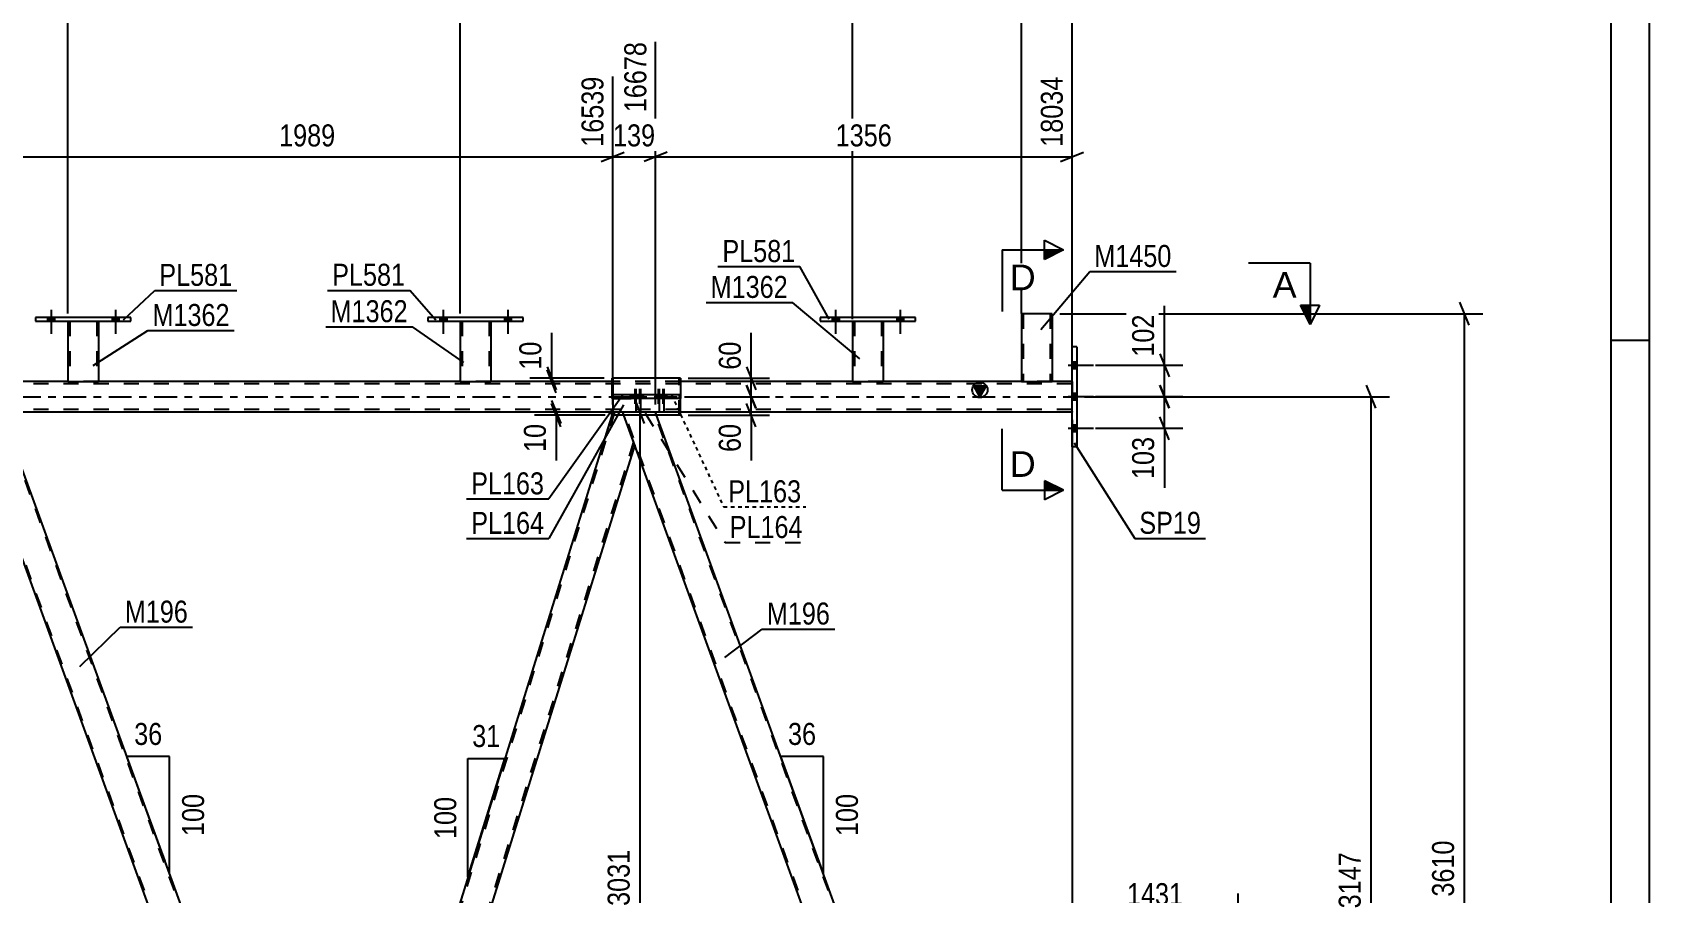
# Model space of a CAD drawing. Header units: millimetres. Extents: x 0 to 841, y 0 to 594.
# Drawn here: x 630.4 to 841, y 375 to 487.1 of the extents above; entities that cross this region are included whole.
import ezdxf

# ---------------------------------------------------------------- set-up
doc = ezdxf.new("R2010")
doc.units = ezdxf.units.MM
for name, pattern in [('DXK_LINE_DOT2', [3.9198, 1.9599, -1.9599]), ('DXK_LINE_DOT3', [5.9187, 2.979, -0.9799, 0.9799, -0.9799]), ('DXK_LINE_DOT4', [0.9408, 0.4704, -0.4704])]:
    doc.linetypes.add(name, pattern=pattern)
doc.styles.add('Arial', font='ARIAL.TTF', dxfattribs={"height": 0.2})
doc.styles.add('Arial Narrow', font='ARIALN.TTF', dxfattribs={"height": 0.2})

# ---------------------------------------------------------------- blocks, each defined once
blk = doc.blocks.new('Unknown-318889357-1133')
at = {"color": 5, "linetype": 'Continuous'}
for p, q in [((841, 0), (841, 594)), ((836, 5), (836, 589)), ((841, 447), (836, 447))]:
    blk.add_line(p, q, dxfattribs=at)
blk = doc.blocks.new('Part-318889357-3352 - 3336')
at = {"color": 2, "linetype": 'Continuous'}
for p, q in [((635.05, 449.53), (635.05, 441.69)), ((639.05, 449.53), (639.05, 441.69)), ((635.05, 441.69), (639.05, 441.69))]:
    blk.add_line(p, q, dxfattribs=at)
at = {"color": 7, "linetype": 'DXK_LINE_DOT2'}
for p, q in [((635.05, 449.53), (639.05, 449.53)), ((635.05, 449.53), (635.05, 449.53)), ((635.05, 449.53), (635.05, 449.53)), ((635.29, 449.53), (635.29, 441.69)), ((638.81, 449.53), (638.81, 441.69)), ((639.05, 449.53), (639.05, 449.53)), ((639.05, 449.53), (639.05, 449.53)), ((638.75, 441.69), (638.79, 441.69)), ((638.75, 441.69), (638.79, 441.69)), ((638.79, 441.69), (638.81, 441.69)), ((638.79, 441.69), (638.81, 441.69))]:
    blk.add_line(p, q, dxfattribs=at)
blk = doc.blocks.new('Part-318889357-3720 - 3336')
at = {"color": 2, "linetype": 'Continuous'}
for p, q in [((626.42, 437.69), (622.17, 437.69)), ((668.79, 321.28), (626.42, 437.69)), ((664.53, 321.28), (623.7, 433.48))]:
    blk.add_line(p, q, dxfattribs=at)
at = {"color": 7, "linetype": 'DXK_LINE_DOT2'}
for p, q in [((622.17, 437.69), (623.7, 433.48)), ((666.46, 316.47), (622.34, 437.69)), ((670.37, 316.47), (626.25, 437.69)), ((666.29, 316.47), (664.53, 321.28)), ((670.54, 316.47), (668.79, 321.28)), ((670.54, 316.47), (666.29, 316.47))]:
    blk.add_line(p, q, dxfattribs=at)
blk = doc.blocks.new('Bolt-318889357-3353 - 3336')
at = {"linetype": 'Continuous'}
for points in [[(734.57, 449.53), (735.45, 449.53), (735.45, 450.01), (734.57, 450.01)], [(742.97, 449.53), (743.85, 449.53), (743.85, 450.01), (742.97, 450.01)]]:
    blk.add_hatch(color=1, dxfattribs=at).paths.add_polyline_path(points)
at = {"color": 1, "linetype": 'Continuous'}
for p, q in [((735.01, 451.01), (735.01, 447.89)), ((743.41, 451.01), (743.41, 447.89)), ((734.57, 450.01), (734.57, 449.53)), ((735.45, 450.01), (735.45, 449.53)), ((742.97, 450.01), (742.97, 449.53)), ((743.85, 450.01), (743.85, 449.53))]:
    blk.add_line(p, q, dxfattribs=at)
blk = doc.blocks.new('Bolt-318889357-3454 - 3336')
at = {"linetype": 'Continuous'}
for points in [[(632.41, 449.53), (633.29, 449.53), (633.29, 450.01), (632.41, 450.01)], [(640.81, 449.53), (641.69, 449.53), (641.69, 450.01), (640.81, 450.01)]]:
    blk.add_hatch(color=1, dxfattribs=at).paths.add_polyline_path(points)
at = {"color": 1, "linetype": 'Continuous'}
for p, q in [((632.85, 451.01), (632.85, 447.89)), ((641.25, 451.01), (641.25, 447.89)), ((632.41, 450.01), (632.41, 449.53)), ((633.29, 450.01), (633.29, 449.53)), ((640.81, 450.01), (640.81, 449.53)), ((641.69, 450.01), (641.69, 449.53))]:
    blk.add_line(p, q, dxfattribs=at)
blk = doc.blocks.new('Part-318889357-3390 - 3336')
at = {"color": 2, "linetype": 'Continuous'}
for p, q in [((737.21, 449.53), (737.21, 441.69)), ((741.21, 449.53), (741.21, 441.69)), ((737.21, 441.69), (741.21, 441.69))]:
    blk.add_line(p, q, dxfattribs=at)
at = {"color": 7, "linetype": 'DXK_LINE_DOT2'}
for p, q in [((737.21, 449.53), (741.21, 449.53)), ((737.21, 449.53), (737.21, 449.53)), ((737.21, 449.53), (737.21, 449.53)), ((737.45, 449.53), (737.45, 441.69)), ((740.97, 449.53), (740.97, 441.69)), ((741.21, 449.53), (741.21, 449.53)), ((741.21, 449.53), (741.21, 449.53)), ((740.91, 441.69), (740.95, 441.69)), ((740.91, 441.69), (740.95, 441.69)), ((740.95, 441.69), (740.97, 441.69)), ((740.95, 441.69), (740.97, 441.69))]:
    blk.add_line(p, q, dxfattribs=at)
blk = doc.blocks.new('Part-318889357-3395 - 3336')
at = {"color": 2, "linetype": 'Continuous'}
for p, q in [((681.93, 450.01), (681.93, 449.53)), ((694.33, 450.01), (681.93, 450.01)), ((681.93, 449.53), (694.33, 449.53)), ((694.33, 449.53), (694.33, 450.01))]:
    blk.add_line(p, q, dxfattribs=at)
blk = doc.blocks.new('Part-318889357-3400 - 3336')
at = {"color": 2, "linetype": 'Continuous'}
for p, q in [((686.13, 449.53), (686.13, 441.69)), ((690.13, 449.53), (690.13, 441.69)), ((686.13, 441.69), (690.13, 441.69))]:
    blk.add_line(p, q, dxfattribs=at)
at = {"color": 7, "linetype": 'DXK_LINE_DOT2'}
for p, q in [((686.13, 449.53), (690.13, 449.53)), ((686.13, 449.53), (686.13, 449.53)), ((686.13, 449.53), (686.13, 449.53)), ((686.37, 449.53), (686.37, 441.69)), ((689.89, 449.53), (689.89, 441.69)), ((690.13, 449.53), (690.13, 449.53)), ((690.13, 449.53), (690.13, 449.53)), ((689.83, 441.69), (689.87, 441.69)), ((689.83, 441.69), (689.87, 441.69)), ((689.87, 441.69), (689.89, 441.69)), ((689.87, 441.69), (689.89, 441.69))]:
    blk.add_line(p, q, dxfattribs=at)
blk = doc.blocks.new('Bolt-318889357-3465 - 3336')
at = {"linetype": 'Continuous'}
for points in [[(632.41, 449.53), (633.29, 449.53), (633.29, 450.01), (632.41, 450.01)], [(640.81, 449.53), (641.69, 449.53), (641.69, 450.01), (640.81, 450.01)]]:
    blk.add_hatch(color=1, dxfattribs=at).paths.add_polyline_path(points)
at = {"color": 1, "linetype": 'Continuous'}
for p, q in [((632.85, 451.01), (632.85, 447.89)), ((641.25, 451.01), (641.25, 447.89)), ((632.41, 450.01), (632.41, 449.53)), ((633.29, 450.01), (633.29, 449.53)), ((640.81, 450.01), (640.81, 449.53)), ((641.69, 450.01), (641.69, 449.53))]:
    blk.add_line(p, q, dxfattribs=at)
blk = doc.blocks.new('Part-318889357-3405 - 3336')
at = {"color": 2, "linetype": 'Continuous'}
for p, q in [((630.85, 450.01), (630.85, 449.53)), ((643.25, 450.01), (630.85, 450.01)), ((630.85, 449.53), (643.25, 449.53)), ((643.25, 449.53), (643.25, 450.01))]:
    blk.add_line(p, q, dxfattribs=at)
blk = doc.blocks.new('Part-318889357-3443 - 3336')
at = {"color": 2, "linetype": 'Continuous'}
for p, q in [((706.01, 442.09), (705.87, 442.09)), ((705.87, 442.09), (705.87, 441.69)), ((705.87, 437.33), (705.87, 437.69))]:
    blk.add_line(p, q, dxfattribs=at)
at = {"color": 7, "linetype": 'DXK_LINE_DOT2'}
for p, q in [((705.87, 441.69), (705.87, 437.69)), ((714.65, 442.09), (706.01, 442.09)), ((714.65, 437.29), (714.65, 442.09)), ((705.87, 437.29), (705.87, 437.33)), ((714.65, 437.29), (705.87, 437.29))]:
    blk.add_line(p, q, dxfattribs=at)
blk = doc.blocks.new('Bolt-318889357-3601 - 3336')
at = {"linetype": 'Continuous'}
for points in [[(766.43, 443.35), (766.43, 444.23), (765.79, 444.23), (765.79, 443.35)], [(766.43, 443.35), (766.43, 444.23), (765.79, 444.23), (765.79, 443.35)], [(766.43, 443.35), (766.43, 444.23), (765.79, 444.23), (765.79, 443.35)], [(766.43, 439.27), (766.43, 440.15), (765.79, 440.15), (765.79, 439.27)], [(766.43, 439.27), (766.43, 440.15), (765.79, 440.15), (765.79, 439.27)], [(766.43, 435.15), (766.43, 436.03), (765.79, 436.03), (765.79, 435.15)], [(766.43, 435.15), (766.43, 436.03), (765.79, 436.03), (765.79, 435.15)], [(766.43, 435.15), (766.43, 436.03), (765.79, 436.03), (765.79, 435.15)]]:
    blk.add_hatch(color=1, dxfattribs=at).paths.add_polyline_path(points)
at = {"color": 1, "linetype": 'Continuous'}
for p, q in [((765.27, 443.79), (768.59, 443.79)), ((765.27, 443.79), (768.59, 443.79)), ((765.27, 443.79), (768.59, 443.79)), ((765.79, 444.23), (766.43, 444.23)), ((765.79, 444.23), (766.43, 444.23)), ((765.79, 444.23), (766.43, 444.23)), ((765.79, 443.35), (766.43, 443.35)), ((765.79, 443.35), (766.43, 443.35)), ((765.79, 443.35), (766.43, 443.35)), ((765.79, 440.15), (766.43, 440.15)), ((765.79, 440.15), (766.43, 440.15)), ((765.27, 439.71), (768.59, 439.71)), ((765.27, 439.71), (768.59, 439.71)), ((765.79, 439.27), (766.43, 439.27)), ((765.79, 439.27), (766.43, 439.27)), ((765.79, 436.03), (766.43, 436.03)), ((765.79, 436.03), (766.43, 436.03)), ((765.79, 436.03), (766.43, 436.03)), ((765.27, 435.59), (768.59, 435.59)), ((765.27, 435.59), (768.59, 435.59)), ((765.27, 435.59), (768.59, 435.59)), ((765.79, 435.15), (766.43, 435.15)), ((765.79, 435.15), (766.43, 435.15)), ((765.79, 435.15), (766.43, 435.15))]:
    blk.add_line(p, q, dxfattribs=at)
blk = doc.blocks.new('Part-318889357-3505 - 3336')
at = {"color": 7, "linetype": 'DXK_LINE_DOT2'}
for p, q in [((706.23, 437.69), (669.42, 319.56)), ((707.3, 437.69), (706.01, 437.69)), ((707.45, 437.29), (707.3, 437.69)), ((708.71, 433.81), (672.14, 316.47)), ((708.83, 433.48), (708.85, 433.43)), ((708.85, 433.43), (708.83, 433.48)), ((669.7, 321.28), (669.28, 319.94)), ((673.89, 321.28), (672.39, 316.47)), ((670.54, 316.47), (669.28, 319.94)), ((672.39, 316.47), (670.54, 316.47))]:
    blk.add_line(p, q, dxfattribs=at)
at = {"color": 2, "linetype": 'Continuous'}
for p, q in [((705.98, 437.69), (669.7, 321.28)), ((706.01, 437.69), (705.98, 437.69)), ((708.83, 433.48), (707.45, 437.29)), ((708.85, 433.43), (673.89, 321.28))]:
    blk.add_line(p, q, dxfattribs=at)
blk = doc.blocks.new('Part-318889357-3515 - 3336')
at = {"color": 7, "linetype": 'DXK_LINE_DOT2'}
for p, q in [((711.56, 437.69), (707.3, 437.69)), ((708.83, 433.48), (707.3, 437.69)), ((751.59, 316.47), (707.47, 437.69)), ((755.51, 316.47), (711.39, 437.69)), ((711.7, 437.29), (711.56, 437.69)), ((755.68, 316.47), (751.42, 316.47))]:
    blk.add_line(p, q, dxfattribs=at)
at = {"color": 2, "linetype": 'Continuous'}
for p, q in [((755.68, 316.47), (711.7, 437.29)), ((751.42, 316.47), (708.83, 433.48))]:
    blk.add_line(p, q, dxfattribs=at)
blk = doc.blocks.new('Bolt-318889357-3597 - 3336')
at = {"linetype": 'Continuous'}
for points in [[(683.49, 449.53), (684.37, 449.53), (684.37, 450.01), (683.49, 450.01)], [(691.89, 449.53), (692.77, 449.53), (692.77, 450.01), (691.89, 450.01)]]:
    blk.add_hatch(color=1, dxfattribs=at).paths.add_polyline_path(points)
at = {"color": 1, "linetype": 'Continuous'}
for p, q in [((683.93, 451.01), (683.93, 447.89)), ((692.33, 451.01), (692.33, 447.89)), ((683.49, 450.01), (683.49, 449.53)), ((684.37, 450.01), (684.37, 449.53)), ((691.89, 450.01), (691.89, 449.53)), ((692.77, 450.01), (692.77, 449.53))]:
    blk.add_line(p, q, dxfattribs=at)
blk = doc.blocks.new('Bolt-318889357-3592 - 3336')
at = {"linetype": 'Continuous'}
for points in [[(734.57, 449.53), (735.45, 449.53), (735.45, 450.01), (734.57, 450.01)], [(742.97, 449.53), (743.85, 449.53), (743.85, 450.01), (742.97, 450.01)]]:
    blk.add_hatch(color=1, dxfattribs=at).paths.add_polyline_path(points)
at = {"color": 1, "linetype": 'Continuous'}
for p, q in [((735.01, 451.01), (735.01, 447.89)), ((743.41, 451.01), (743.41, 447.89)), ((734.57, 450.01), (734.57, 449.53)), ((735.45, 450.01), (735.45, 449.53)), ((742.97, 450.01), (742.97, 449.53)), ((743.85, 450.01), (743.85, 449.53))]:
    blk.add_line(p, q, dxfattribs=at)
blk = doc.blocks.new('Bolt-318889357-3596 - 3336')
at = {"linetype": 'Continuous'}
for points in [[(683.49, 449.53), (684.37, 449.53), (684.37, 450.01), (683.49, 450.01)], [(691.89, 449.53), (692.77, 449.53), (692.77, 450.01), (691.89, 450.01)]]:
    blk.add_hatch(color=1, dxfattribs=at).paths.add_polyline_path(points)
at = {"color": 1, "linetype": 'Continuous'}
for p, q in [((683.93, 451.01), (683.93, 447.89)), ((692.33, 451.01), (692.33, 447.89)), ((683.49, 450.01), (683.49, 449.53)), ((684.37, 450.01), (684.37, 449.53)), ((691.89, 450.01), (691.89, 449.53)), ((692.77, 450.01), (692.77, 449.53))]:
    blk.add_line(p, q, dxfattribs=at)
blk = doc.blocks.new('Part-318889357-3661 - 3336')
at = {"color": 2, "linetype": 'Continuous'}
for p, q in [((766.43, 446.19), (765.79, 446.19)), ((765.79, 433.19), (765.79, 446.19)), ((766.43, 446.19), (766.43, 433.19)), ((766.43, 433.19), (765.79, 433.19))]:
    blk.add_line(p, q, dxfattribs=at)
blk = doc.blocks.new('Part-318889357-3862 - 3336')
at = {"color": 2, "linetype": 'Continuous'}
for p, q in [((733.01, 450.01), (733.01, 449.53)), ((745.41, 450.01), (733.01, 450.01)), ((733.01, 449.53), (745.41, 449.53)), ((745.41, 449.53), (745.41, 450.01))]:
    blk.add_line(p, q, dxfattribs=at)
blk = doc.blocks.new('Part-318889357-3795 - 3336')
at = {"color": 7, "linetype": 'DXK_LINE_DOT2'}
for p, q in [((714.65, 439.93), (705.87, 439.93)), ((705.87, 439.93), (705.87, 439.45)), ((714.65, 439.45), (705.87, 439.45)), ((708.24, 439.93), (708.24, 439.45)), ((714.65, 439.93), (714.65, 439.45))]:
    blk.add_line(p, q, dxfattribs=at)
blk = doc.blocks.new('Bolt-318889357-3796 - 3336')
at = {"color": 1, "linetype": 'DXK_LINE_DOT2'}
for p, q in [((708.87, 440.73), (708.87, 437.73)), ((709.47, 440.73), (709.47, 437.73)), ((711.89, 440.73), (711.89, 437.73)), ((712.49, 440.73), (712.49, 437.73)), ((708.51, 439.93), (708.51, 439.45)), ((709.11, 439.93), (709.11, 439.45)), ((709.23, 439.93), (709.23, 439.45)), ((709.83, 439.93), (709.83, 439.45)), ((711.53, 439.93), (711.53, 439.45)), ((712.13, 439.93), (712.13, 439.45)), ((712.25, 439.93), (712.25, 439.45)), ((712.85, 439.93), (712.85, 439.45))]:
    blk.add_line(p, q, dxfattribs=at)
blk = doc.blocks.new('Part-318889357-3801 - 3336')
at = {"color": 2, "linetype": 'Continuous'}
for p, q in [((708.38, 439.93), (706.01, 439.93)), ((706.01, 439.93), (706.01, 439.45)), ((706.01, 439.45), (708.38, 439.45)), ((708.38, 439.45), (708.38, 439.93)), ((714.79, 439.93), (708.38, 439.93)), ((714.79, 439.45), (708.38, 439.45)), ((714.79, 439.45), (714.79, 439.93))]:
    blk.add_line(p, q, dxfattribs=at)
blk = doc.blocks.new('Part-318889357-3806 - 3336')
at = {"color": 2, "linetype": 'Continuous'}
for p, q in [((714.79, 442.09), (706.01, 442.09)), ((706.01, 442.09), (706.01, 437.29)), ((714.79, 442.09), (714.79, 439.93)), ((714.79, 437.29), (714.79, 439.45)), ((714.79, 437.29), (706.01, 437.29))]:
    blk.add_line(p, q, dxfattribs=at)
at = {"color": 7, "linetype": 'DXK_LINE_DOT2'}
blk.add_line((714.79, 439.93), (714.79, 439.45), dxfattribs=at)
blk = doc.blocks.new('Bolt-318889357-3807 - 3336')
at = {"linetype": 'Continuous'}
for points in [[(709.37, 439.93), (708.65, 439.93), (708.65, 439.45), (709.37, 439.45)], [(709.97, 439.93), (709.25, 439.93), (709.25, 439.45), (709.97, 439.45)], [(712.39, 439.93), (711.67, 439.93), (711.67, 439.45), (712.39, 439.45)], [(712.99, 439.93), (712.27, 439.93), (712.27, 439.45), (712.99, 439.45)]]:
    blk.add_hatch(color=1, dxfattribs=at).paths.add_polyline_path(points)
at = {"color": 1, "linetype": 'Continuous'}
for p, q in [((709.01, 440.73), (709.01, 437.73)), ((709.61, 440.73), (709.61, 437.73)), ((712.03, 440.73), (712.03, 437.73)), ((712.63, 440.73), (712.63, 437.73)), ((708.65, 439.93), (708.65, 439.45)), ((709.25, 439.93), (709.25, 439.45)), ((709.37, 439.93), (709.37, 439.45)), ((709.97, 439.93), (709.97, 439.45)), ((711.67, 439.93), (711.67, 439.45)), ((712.27, 439.93), (712.27, 439.45)), ((712.39, 439.93), (712.39, 439.45)), ((712.99, 439.93), (712.99, 439.45))]:
    blk.add_line(p, q, dxfattribs=at)
blk = doc.blocks.new('Part-318889357-3846 - 3336')
at = {"linetype": 'Continuous'}
blk.add_hatch(color=2, dxfattribs=at).paths.add_polyline_path([(753.79, 439.69), (752.99, 441.09), (754.59, 441.09)])
at = {"color": 7, "linetype": 'DXK_LINE_DOT2'}
for p, q in [((765.79, 441.37), (101.76, 441.37)), ((639.05, 441.69), (635.05, 441.69)), ((690.13, 441.69), (686.13, 441.69)), ((714.79, 441.69), (706.01, 441.69)), ((741.21, 441.69), (737.21, 441.69)), ((763.19, 441.69), (759.19, 441.69)), ((765.79, 441.69), (765.79, 437.69)), ((765.79, 438.01), (101.76, 438.01)), ((714.79, 437.69), (195.18, 437.69))]:
    blk.add_line(p, q, dxfattribs=at)
at = {"color": 2, "linetype": 'Continuous'}
for p, q in [((635.05, 441.69), (587.97, 441.69)), ((686.13, 441.69), (639.05, 441.69)), ((706.01, 441.69), (690.13, 441.69)), ((737.21, 441.69), (714.79, 441.69)), ((759.19, 441.69), (741.21, 441.69)), ((753.79, 439.69), (752.99, 441.09)), ((752.99, 441.09), (754.59, 441.09)), ((754.59, 441.09), (753.79, 439.69)), ((765.79, 441.69), (763.19, 441.69)), ((705.98, 437.69), (626.42, 437.69)), ((765.79, 437.69), (714.79, 437.69))]:
    blk.add_line(p, q, dxfattribs=at)
at = {"color": 7, "linetype": 'DXK_LINE_DOT3'}
blk.add_line((101.76, 439.69), (765.79, 439.69), dxfattribs=at)
at = {"color": 2, "linetype": 'Continuous'}
blk.add_circle((753.79, 440.59), 1, dxfattribs=at)
blk = doc.blocks.new('Part-318889357-3867 - 3336')
at = {"color": 2, "linetype": 'Continuous'}
for p, q in [((759.19, 450.49), (759.19, 441.69)), ((763.19, 450.49), (759.19, 450.49)), ((763.19, 450.49), (763.19, 441.69)), ((759.19, 441.69), (763.19, 441.69))]:
    blk.add_line(p, q, dxfattribs=at)
at = {"color": 7, "linetype": 'DXK_LINE_DOT2'}
for p, q in [((759.43, 450.49), (759.43, 441.69)), ((762.88, 450.49), (762.89, 450.49)), ((762.89, 450.49), (762.93, 450.49)), ((762.93, 450.49), (762.95, 450.49)), ((762.95, 450.49), (762.95, 441.69)), ((762.93, 441.69), (762.89, 441.69)), ((762.93, 441.69), (762.89, 441.69)), ((762.95, 441.69), (762.93, 441.69)), ((762.93, 441.69), (762.95, 441.69))]:
    blk.add_line(p, q, dxfattribs=at)
blk = doc.blocks.new('StraightDimension-318889357-20627 - 3336')
at = {"color": 7, "linetype": 'Continuous'}
for p, q in [((817.48, 448.99), (816.28, 451.99)), ((764.19, 450.49), (819.28, 450.49)), ((816.88, 306.08), (816.88, 450.49)), ((816.28, 307.58), (817.48, 304.58)), ((678.03, 306.08), (819.28, 306.08))]:
    blk.add_line(p, q, dxfattribs=at)
at = {"color": 0}
blk.add_wipeout([(816.13, 382.54), (811.93, 382.54), (811.93, 374.03), (816.13, 374.03)], dxfattribs=at)
at = {"color": 3, "style": 'Arial Narrow'}
blk.add_text('3610', height=2.863, rotation=90.0002, dxfattribs=at).set_placement((815.53, 374.63))
blk = doc.blocks.new('StraightDimension-318889357-4736 - 3336')
at = {"color": 7, "linetype": 'Continuous'}
for p, q in [((765.79, 436.69), (765.79, 369.77)), ((787.41, 317.47), (787.41, 375.02)), ((767.29, 372.77), (764.29, 371.57)), ((785.91, 371.57), (788.91, 372.77)), ((765.79, 372.17), (787.41, 372.17))]:
    blk.add_line(p, q, dxfattribs=at)
at = {"color": 0}
blk.add_wipeout([(780.86, 372.92), (780.86, 377.12), (772.35, 377.12), (772.35, 372.92)], dxfattribs=at)
at = {"color": 3, "style": 'Arial Narrow'}
blk.add_text('1431', height=2.863, dxfattribs=at).set_placement((772.95, 373.52))
blk = doc.blocks.new('StraightDimension-318889357-24959 - 3336')
at = {"color": 7, "linetype": 'Continuous'}
for p, q in [((583.97, 450.53), (583.97, 500.8)), ((635.05, 450.53), (635.05, 500.8)), ((585.47, 490.96), (582.47, 489.76)), ((633.55, 489.76), (636.55, 490.96)), ((583.97, 490.36), (635.05, 490.36))]:
    blk.add_line(p, q, dxfattribs=at)
at = {"color": 0, "linetype": 'Continuous'}
blk.add_wipeout([(634.45, 501.4), (630.25, 501.4), (630.25, 491.06), (634.45, 491.06)], dxfattribs=at)
at = {"color": 0}
blk.add_wipeout([(613.76, 491.11), (613.76, 495.31), (605.25, 495.31), (605.25, 491.11)], dxfattribs=at)
at = {"color": 3, "linetype": 'Continuous', "style": 'Arial Narrow'}
blk.add_text('14765', height=2.863, rotation=90.0002, dxfattribs=at).set_placement((633.85, 491.66))
at = {"color": 3, "style": 'Arial Narrow'}
blk.add_text('1277', height=2.863, dxfattribs=at).set_placement((605.85, 491.71))
blk = doc.blocks.new('StraightDimension-318889357-24958 - 3336')
at = {"color": 7, "linetype": 'Continuous'}
for p, q in [((635.05, 450.53), (635.05, 500.8)), ((686.13, 450.53), (686.13, 500.8)), ((636.55, 490.96), (633.55, 489.76)), ((684.63, 489.76), (687.63, 490.96)), ((635.05, 490.36), (686.13, 490.36))]:
    blk.add_line(p, q, dxfattribs=at)
at = {"color": 0, "linetype": 'Continuous'}
blk.add_wipeout([(685.53, 501.4), (681.33, 501.4), (681.33, 491.06), (685.53, 491.06)], dxfattribs=at)
at = {"color": 0}
blk.add_wipeout([(664.84, 491.11), (664.84, 495.31), (656.33, 495.31), (656.33, 491.11)], dxfattribs=at)
at = {"color": 3, "linetype": 'Continuous', "style": 'Arial Narrow'}
blk.add_text('16042', height=2.863, rotation=90.0002, dxfattribs=at).set_placement((684.93, 491.66))
at = {"color": 3, "style": 'Arial Narrow'}
blk.add_text('1277', height=2.863, dxfattribs=at).set_placement((656.93, 491.71))
blk = doc.blocks.new('AngleDimension-318889357-3889 - 3336')
at = {"color": 7, "linetype": 'Continuous'}
for p, q in [((687.11, 392.6), (691.93, 392.6)), ((687.11, 377.14), (691.93, 392.6)), ((687.11, 377.14), (687.11, 392.6)), ((687.47, 378.28), (691.93, 392.6))]:
    blk.add_line(p, q, dxfattribs=at)
at = {"color": 0}
for points in [[(691.95, 393.5), (691.95, 397.7), (687.09, 397.7), (687.09, 393.5)], [(686.21, 388.21), (682.01, 388.21), (682.01, 381.53), (686.21, 381.53)]]:
    blk.add_wipeout(points, dxfattribs=at)
at = {"color": 3, "style": 'Arial Narrow'}
blk.add_text('31', height=2.863, dxfattribs=at).set_placement((687.69, 394.1))
blk.add_text('100', height=2.863, rotation=90.0002, dxfattribs=at).set_placement((685.61, 382.13))
blk = doc.blocks.new('AngleDimension-318889357-3903 - 3336')
at = {"color": 7, "linetype": 'Continuous'}
for p, q in [((732.83, 379.24), (727.87, 392.87)), ((733.41, 392.87), (727.87, 392.87)), ((733.41, 377.65), (727.87, 392.87)), ((733.41, 377.65), (733.41, 392.87))]:
    blk.add_line(p, q, dxfattribs=at)
at = {"color": 0}
for points in [[(733.07, 393.77), (733.07, 397.97), (728.21, 397.97), (728.21, 393.77)], [(738.51, 388.6), (734.31, 388.6), (734.31, 381.92), (738.51, 381.92)]]:
    blk.add_wipeout(points, dxfattribs=at)
at = {"color": 3, "style": 'Arial Narrow'}
blk.add_text('36', height=2.863, dxfattribs=at).set_placement((728.81, 394.37))
blk.add_text('100', height=2.863, rotation=90.0002, dxfattribs=at).set_placement((737.91, 382.52))
blk = doc.blocks.new('AngleDimension-318889357-3931 - 3336')
at = {"color": 7, "linetype": 'Continuous'}
for p, q in [((647.7, 379.24), (642.74, 392.87)), ((648.28, 392.87), (642.74, 392.87)), ((648.28, 377.65), (642.74, 392.87)), ((648.28, 377.65), (648.28, 392.87))]:
    blk.add_line(p, q, dxfattribs=at)
at = {"color": 0}
for points in [[(647.93, 393.77), (647.93, 397.97), (643.08, 397.97), (643.08, 393.77)], [(653.38, 388.6), (649.18, 388.6), (649.18, 381.92), (653.38, 381.92)]]:
    blk.add_wipeout(points, dxfattribs=at)
at = {"color": 3, "style": 'Arial Narrow'}
blk.add_text('36', height=2.863, dxfattribs=at).set_placement((643.68, 394.37))
blk.add_text('100', height=2.863, rotation=90.0002, dxfattribs=at).set_placement((652.78, 382.52))
blk = doc.blocks.new('StraightDimension-318889357-4015 - 3336')
at = {"color": 7, "linetype": 'Continuous'}
for p, q in [((698.03, 439.19), (699.23, 436.19)), ((699.23, 435.79), (698.03, 438.79)), ((705.01, 437.69), (695.78, 437.69)), ((705.01, 437.29), (695.78, 437.29)), ((698.63, 437.29), (698.63, 437.69))]:
    blk.add_line(p, q, dxfattribs=at)
at = {"color": 0}
blk.add_wipeout([(697.88, 436.76), (693.68, 436.76), (693.68, 431.9), (697.88, 431.9)], dxfattribs=at)
at = {"color": 7, "linetype": 'Continuous'}
blk.add_line((698.63, 437.29), (698.63, 431.38), dxfattribs=at)
blk.add_line((698.63, 437.29), (698.63, 431.38), dxfattribs=at)
at = {"color": 3, "style": 'Arial Narrow'}
blk.add_text('10', height=2.863, rotation=90.0002, dxfattribs=at).set_placement((697.28, 432.5))
blk = doc.blocks.new('StraightDimension-318889357-4040 - 3336')
at = {"color": 7, "linetype": 'Continuous'}
for p, q in [((723.41, 441.19), (724.61, 438.19)), ((715.79, 439.69), (726.41, 439.69)), ((724.61, 435.79), (723.41, 438.79)), ((724.01, 437.29), (724.01, 439.69)), ((715.79, 437.29), (726.41, 437.29))]:
    blk.add_line(p, q, dxfattribs=at)
at = {"color": 0}
blk.add_wipeout([(723.26, 436.76), (719.06, 436.76), (719.06, 431.9), (723.26, 431.9)], dxfattribs=at)
at = {"color": 7, "linetype": 'Continuous'}
blk.add_line((724.01, 437.29), (724.01, 431.38), dxfattribs=at)
blk.add_line((724.01, 437.29), (724.01, 431.38), dxfattribs=at)
at = {"color": 3, "style": 'Arial Narrow'}
blk.add_text('60', height=2.863, rotation=90.0002, dxfattribs=at).set_placement((722.66, 432.5))
blk = doc.blocks.new('StraightDimension-318889357-4049 - 3336')
at = {"color": 7, "linetype": 'Continuous'}
for p, q in [((723.41, 443.59), (724.61, 440.59)), ((715.79, 442.09), (726.41, 442.09)), ((724.61, 438.19), (723.41, 441.19)), ((724.01, 439.69), (724.01, 442.09)), ((715.79, 439.69), (726.41, 439.69))]:
    blk.add_line(p, q, dxfattribs=at)
at = {"color": 0}
blk.add_wipeout([(723.26, 447.47), (719.06, 447.47), (719.06, 442.61), (723.26, 442.61)], dxfattribs=at)
at = {"color": 7, "linetype": 'Continuous'}
blk.add_line((724.01, 442.09), (724.01, 447.99), dxfattribs=at)
blk.add_line((724.01, 442.09), (724.01, 447.99), dxfattribs=at)
at = {"color": 3, "style": 'Arial Narrow'}
blk.add_text('60', height=2.863, rotation=90.0002, dxfattribs=at).set_placement((722.66, 443.21))
blk = doc.blocks.new('StraightDimension-318889357-4059 - 3336')
at = {"color": 7, "linetype": 'Continuous'}
for p, q in [((697.44, 443.59), (698.64, 440.59)), ((698.64, 440.19), (697.44, 443.19)), ((704.87, 442.09), (695.19, 442.09)), ((704.87, 441.69), (695.19, 441.69)), ((698.04, 441.69), (698.04, 442.09))]:
    blk.add_line(p, q, dxfattribs=at)
at = {"color": 0}
blk.add_wipeout([(697.29, 447.47), (693.09, 447.47), (693.09, 442.61), (697.29, 442.61)], dxfattribs=at)
at = {"color": 7, "linetype": 'Continuous'}
blk.add_line((698.04, 442.09), (698.04, 447.99), dxfattribs=at)
blk.add_line((698.04, 442.09), (698.04, 447.99), dxfattribs=at)
at = {"color": 3, "style": 'Arial Narrow'}
blk.add_text('10', height=2.863, rotation=90.0002, dxfattribs=at).set_placement((696.69, 443.21))
blk = doc.blocks.new('StraightDimension-318889357-24956 - 3336')
at = {"color": 7, "linetype": 'Continuous'}
for p, q in [((737.21, 449.8), (737.21, 500.8)), ((759.19, 450.52), (759.19, 500.8)), ((738.71, 490.96), (735.71, 489.76)), ((757.69, 489.76), (760.69, 490.96)), ((737.21, 490.36), (759.19, 490.36))]:
    blk.add_line(p, q, dxfattribs=at)
at = {"color": 0, "linetype": 'Continuous'}
blk.add_wipeout([(758.59, 501.4), (754.39, 501.4), (754.39, 491.06), (758.59, 491.06)], dxfattribs=at)
at = {"color": 0}
blk.add_wipeout([(751.54, 491.11), (751.54, 495.31), (744.86, 495.31), (744.86, 491.11)], dxfattribs=at)
at = {"color": 3, "linetype": 'Continuous', "style": 'Arial Narrow'}
blk.add_text('17869', height=2.863, rotation=90.0002, dxfattribs=at).set_placement((757.99, 491.66))
at = {"color": 3, "style": 'Arial Narrow'}
blk.add_text('549', height=2.863, dxfattribs=at).set_placement((745.46, 491.71))
blk = doc.blocks.new('StraightDimension-318889357-4176 - 3336')
at = {"color": 7, "linetype": 'Continuous'}
for p, q in [((710.14, 436.19), (708.94, 439.19)), ((721.57, 437.69), (706.69, 437.69)), ((709.54, 316.47), (709.54, 437.69)), ((726.26, 316.47), (706.69, 316.47)), ((708.94, 317.97), (710.14, 314.97))]:
    blk.add_line(p, q, dxfattribs=at)
at = {"color": 0}
blk.add_wipeout([(708.79, 381.33), (704.59, 381.33), (704.59, 372.82), (708.79, 372.82)], dxfattribs=at)
at = {"color": 3, "style": 'Arial Narrow'}
blk.add_text('3031', height=2.863, rotation=90.0002, dxfattribs=at).set_placement((708.19, 373.42))
blk = doc.blocks.new('StraightDimension-318889357-25881 - 3336')
at = {"color": 7, "linetype": 'Continuous'}
for p, q in [((777.23, 441.21), (778.43, 438.21)), ((768.83, 439.71), (780.23, 439.71)), ((777.83, 435.59), (777.83, 439.71)), ((778.43, 434.09), (777.23, 437.09)), ((768.83, 435.59), (780.23, 435.59))]:
    blk.add_line(p, q, dxfattribs=at)
at = {"color": 0}
blk.add_wipeout([(777.08, 435.06), (772.88, 435.06), (772.88, 428.38), (777.08, 428.38)], dxfattribs=at)
at = {"color": 7, "linetype": 'Continuous'}
blk.add_line((777.83, 435.59), (777.83, 427.85), dxfattribs=at)
blk.add_line((777.83, 435.59), (777.83, 427.85), dxfattribs=at)
at = {"color": 3, "style": 'Arial Narrow'}
blk.add_text('103', height=2.863, rotation=90.0002, dxfattribs=at).set_placement((776.48, 428.98))
blk = doc.blocks.new('StraightDimension-318889357-5068 - 3336')
at = {"color": 7, "linetype": 'Continuous'}
for p, q in [((805.33, 438.19), (804.13, 441.19)), ((767.43, 439.69), (807.13, 439.69)), ((804.73, 313.83), (804.73, 439.69)), ((789.05, 313.83), (807.13, 313.83)), ((804.13, 315.33), (805.33, 312.33))]:
    blk.add_line(p, q, dxfattribs=at)
at = {"color": 0}
blk.add_wipeout([(803.98, 381.01), (799.78, 381.01), (799.78, 372.5), (803.98, 372.5)], dxfattribs=at)
at = {"color": 3, "style": 'Arial Narrow'}
blk.add_text('3147', height=2.863, rotation=90.0002, dxfattribs=at).set_placement((803.38, 373.1))
blk = doc.blocks.new('StraightDimension-318889357-24955 - 3336')
at = {"color": 7, "linetype": 'Continuous'}
for p, q in [((765.79, 442.69), (765.79, 505.3)), ((759.19, 450.52), (759.19, 500.8)), ((757.69, 489.76), (760.69, 490.96)), ((767.29, 490.96), (764.29, 489.76)), ((759.19, 490.36), (765.79, 490.36))]:
    blk.add_line(p, q, dxfattribs=at)
at = {"color": 0}
blk.add_wipeout([(765.83, 491.11), (765.83, 495.31), (759.15, 495.31), (759.15, 491.11)], dxfattribs=at)
at = {"color": 0, "linetype": 'Continuous'}
blk.add_wipeout([(765.19, 505.9), (760.99, 505.9), (760.99, 495.56), (765.19, 495.56)], dxfattribs=at)
at = {"color": 3, "linetype": 'Continuous', "style": 'Arial Narrow'}
blk.add_text('18034', height=2.863, rotation=90.0002, dxfattribs=at).set_placement((764.59, 496.16))
at = {"color": 3, "style": 'Arial Narrow'}
blk.add_text('165', height=2.863, dxfattribs=at).set_placement((759.75, 491.71))
blk = doc.blocks.new('StraightDimension-318889357-24957 - 3336')
at = {"color": 7, "linetype": 'Continuous'}
for p, q in [((686.13, 450.53), (686.13, 500.8)), ((737.21, 449.8), (737.21, 500.8)), ((687.63, 490.96), (684.63, 489.76)), ((735.71, 489.76), (738.71, 490.96)), ((686.13, 490.36), (737.21, 490.36))]:
    blk.add_line(p, q, dxfattribs=at)
at = {"color": 0, "linetype": 'Continuous'}
blk.add_wipeout([(736.61, 501.4), (732.41, 501.4), (732.41, 491.06), (736.61, 491.06)], dxfattribs=at)
at = {"color": 0}
blk.add_wipeout([(715.92, 491.11), (715.92, 495.31), (707.41, 495.31), (707.41, 491.11)], dxfattribs=at)
at = {"color": 3, "linetype": 'Continuous', "style": 'Arial Narrow'}
blk.add_text('17319', height=2.863, rotation=90.0002, dxfattribs=at).set_placement((736.01, 491.66))
at = {"color": 3, "style": 'Arial Narrow'}
blk.add_text('1277', height=2.863, dxfattribs=at).set_placement((708.01, 491.71))
blk = doc.blocks.new('StraightDimension-318889357-25414 - 3336')
at = {"color": 7, "linetype": 'Continuous'}
for p, q in [((711.56, 438.69), (711.56, 485.87)), ((765.79, 442.69), (765.79, 481.37)), ((713.06, 471.52), (710.06, 470.32)), ((711.56, 470.92), (765.79, 470.92)), ((764.29, 470.32), (767.29, 471.52))]:
    blk.add_line(p, q, dxfattribs=at)
at = {"color": 0, "linetype": 'Continuous'}
blk.add_wipeout([(765.19, 481.97), (760.99, 481.97), (760.99, 471.62), (765.19, 471.62)], dxfattribs=at)
at = {"color": 0}
blk.add_wipeout([(742.93, 471.67), (742.93, 475.87), (734.42, 475.87), (734.42, 471.67)], dxfattribs=at)
at = {"color": 3, "linetype": 'Continuous', "style": 'Arial Narrow'}
blk.add_text('18034', height=2.863, rotation=90.0002, dxfattribs=at).set_placement((764.59, 472.22))
at = {"color": 3, "style": 'Arial Narrow'}
blk.add_text('1356', height=2.863, dxfattribs=at).set_placement((735.02, 472.27))
blk = doc.blocks.new('StraightDimension-318889357-25415 - 3336')
at = {"color": 7, "linetype": 'Continuous'}
for p, q in [((711.56, 438.69), (711.56, 485.87)), ((705.98, 438.69), (705.98, 481.37)), ((704.48, 470.32), (707.48, 471.52)), ((705.98, 470.92), (711.56, 470.92)), ((713.06, 471.52), (710.06, 470.32))]:
    blk.add_line(p, q, dxfattribs=at)
at = {"color": 0}
blk.add_wipeout([(712.11, 471.67), (712.11, 475.87), (705.43, 475.87), (705.43, 471.67)], dxfattribs=at)
at = {"color": 0, "linetype": 'Continuous'}
blk.add_wipeout([(710.96, 486.47), (706.76, 486.47), (706.76, 476.12), (710.96, 476.12)], dxfattribs=at)
at = {"color": 3, "linetype": 'Continuous', "style": 'Arial Narrow'}
blk.add_text('16678', height=2.863, rotation=90.0002, dxfattribs=at).set_placement((710.36, 476.72))
at = {"color": 3, "style": 'Arial Narrow'}
blk.add_text('139', height=2.863, dxfattribs=at).set_placement((706.03, 472.27))
blk = doc.blocks.new('StraightDimension-318889357-25416 - 3336')
at = {"color": 7, "linetype": 'Continuous'}
for p, q in [((626.42, 438.69), (626.42, 485.87)), ((705.98, 438.69), (705.98, 481.37)), ((627.92, 471.52), (624.92, 470.32)), ((626.42, 470.92), (705.98, 470.92)), ((704.48, 470.32), (707.48, 471.52))]:
    blk.add_line(p, q, dxfattribs=at)
at = {"color": 0, "linetype": 'Continuous'}
blk.add_wipeout([(705.38, 481.97), (701.18, 481.97), (701.18, 471.62), (705.38, 471.62)], dxfattribs=at)
at = {"color": 0}
blk.add_wipeout([(670.46, 471.67), (670.46, 475.87), (661.95, 475.87), (661.95, 471.67)], dxfattribs=at)
at = {"color": 3, "linetype": 'Continuous', "style": 'Arial Narrow'}
blk.add_text('16539', height=2.863, rotation=90.0002, dxfattribs=at).set_placement((704.78, 472.22))
at = {"color": 3, "style": 'Arial Narrow'}
blk.add_text('1989', height=2.863, dxfattribs=at).set_placement((662.55, 472.27))
blk = doc.blocks.new('StraightDimension-318889357-25880 - 3336')
at = {"color": 7, "linetype": 'Continuous'}
for p, q in [((777.23, 445.29), (778.43, 442.29)), ((768.83, 443.79), (780.23, 443.79)), ((777.83, 439.71), (777.83, 443.79)), ((778.43, 438.21), (777.23, 441.21)), ((768.83, 439.71), (780.23, 439.71))]:
    blk.add_line(p, q, dxfattribs=at)
at = {"color": 0}
blk.add_wipeout([(777.08, 450.99), (772.88, 450.99), (772.88, 444.31), (777.08, 444.31)], dxfattribs=at)
at = {"color": 7, "linetype": 'Continuous'}
blk.add_line((777.83, 443.79), (777.83, 451.52), dxfattribs=at)
blk.add_line((777.83, 443.79), (777.83, 451.52), dxfattribs=at)
at = {"color": 3, "style": 'Arial Narrow'}
blk.add_text('102', height=2.863, rotation=90.0002, dxfattribs=at).set_placement((776.48, 444.91))
blk = doc.blocks.new('Mark-318889357-3348 - 3336')
at = {"color": 0}
blk.add_wipeout([(656.11, 448.9), (656.11, 451.9), (646.06, 451.9), (646.06, 448.9)], dxfattribs=at)
blk.add_wipeout([(656.11, 448.9), (656.11, 451.9), (646.06, 451.9), (646.06, 448.9)], dxfattribs=at)
at = {"color": 30, "linetype": 'Continuous'}
for p, q in [((638.35, 443.77), (645.46, 448.3)), ((645.46, 448.3), (656.71, 448.3))]:
    blk.add_line(p, q, dxfattribs=at)
at = {"color": 3, "style": 'Arial Narrow'}
blk.add_text('M1362', height=2.863, dxfattribs=at).set_placement((646.06, 448.9))
blk = doc.blocks.new('Mark-318889357-3439 - 3336')
at = {"color": 0}
blk.add_wipeout([(730.73, 421.3), (730.73, 424.3), (721.22, 424.3), (721.22, 421.3)], dxfattribs=at)
blk.add_wipeout([(730.73, 421.3), (730.73, 424.3), (721.22, 424.3), (721.22, 421.3)], dxfattribs=at)
at = {"color": 30, "linetype": 'DXK_LINE_DOT2'}
for p, q in [((710.23, 437.54), (720.62, 420.7)), ((720.62, 420.7), (731.33, 420.7))]:
    blk.add_line(p, q, dxfattribs=at)
at = {"color": 3, "style": 'Arial Narrow'}
blk.add_text('PL164', height=2.863, dxfattribs=at).set_placement((721.22, 421.3))
blk = doc.blocks.new('Mark-318889357-3386 - 3336')
at = {"color": 0}
blk.add_wipeout([(728.79, 452.55), (728.79, 455.55), (718.74, 455.55), (718.74, 452.55)], dxfattribs=at)
blk.add_wipeout([(728.79, 452.55), (728.79, 455.55), (718.74, 455.55), (718.74, 452.55)], dxfattribs=at)
at = {"color": 30, "linetype": 'Continuous'}
for p in [(718.14, 451.95), (738.18, 444.63)]:
    blk.add_line(p, (729.39, 451.95), dxfattribs=at)
at = {"color": 3, "style": 'Arial Narrow'}
blk.add_text('M1362', height=2.863, dxfattribs=at).set_placement((718.74, 452.55))
blk = doc.blocks.new('Mark-318889357-3391 - 3336')
at = {"color": 0}
blk.add_wipeout([(678.97, 454.13), (678.97, 457.13), (669.46, 457.13), (669.46, 454.13)], dxfattribs=at)
blk.add_wipeout([(678.97, 454.13), (678.97, 457.13), (669.46, 457.13), (669.46, 454.13)], dxfattribs=at)
at = {"color": 30, "linetype": 'Continuous'}
for p in [(668.86, 453.53), (682.94, 449.65)]:
    blk.add_line(p, (679.57, 453.53), dxfattribs=at)
at = {"color": 3, "style": 'Arial Narrow'}
blk.add_text('PL581', height=2.863, dxfattribs=at).set_placement((669.46, 454.13))
blk = doc.blocks.new('Mark-318889357-3396 - 3336')
at = {"color": 0}
blk.add_wipeout([(679.3, 449.39), (679.3, 452.39), (669.25, 452.39), (669.25, 449.39)], dxfattribs=at)
blk.add_wipeout([(679.3, 449.39), (679.3, 452.39), (669.25, 452.39), (669.25, 449.39)], dxfattribs=at)
at = {"color": 30, "linetype": 'Continuous'}
for p in [(668.65, 448.79), (686.61, 444.14)]:
    blk.add_line(p, (679.9, 448.79), dxfattribs=at)
at = {"color": 3, "style": 'Arial Narrow'}
blk.add_text('M1362', height=2.863, dxfattribs=at).set_placement((669.25, 449.39))
blk = doc.blocks.new('Mark-318889357-3401 - 3336')
at = {"color": 0}
blk.add_wipeout([(656.45, 454.12), (656.45, 457.12), (646.95, 457.12), (646.95, 454.12)], dxfattribs=at)
blk.add_wipeout([(656.45, 454.12), (656.45, 457.12), (646.95, 457.12), (646.95, 454.12)], dxfattribs=at)
at = {"color": 30, "linetype": 'Continuous'}
for p, q in [((642.28, 449.7), (646.35, 453.52)), ((646.35, 453.52), (657.05, 453.52))]:
    blk.add_line(p, q, dxfattribs=at)
at = {"color": 3, "style": 'Arial Narrow'}
blk.add_text('PL581', height=2.863, dxfattribs=at).set_placement((646.95, 454.12))
blk = doc.blocks.new('Mark-318889357-3802 - 3336')
at = {"color": 0}
blk.add_wipeout([(697.07, 421.84), (697.07, 424.84), (687.56, 424.84), (687.56, 421.84)], dxfattribs=at)
blk.add_wipeout([(697.07, 421.84), (697.07, 424.84), (687.56, 424.84), (687.56, 421.84)], dxfattribs=at)
at = {"color": 30, "linetype": 'Continuous'}
for p in [(707.41, 438.65), (686.96, 421.24)]:
    blk.add_line(p, (697.67, 421.24), dxfattribs=at)
at = {"color": 3, "style": 'Arial Narrow'}
blk.add_text('PL164', height=2.863, dxfattribs=at).set_placement((687.56, 421.84))
blk = doc.blocks.new('Mark-318889357-3511 - 3336')
at = {"color": 0}
blk.add_wipeout([(734.29, 410.04), (734.29, 413.04), (726.06, 413.04), (726.06, 410.04)], dxfattribs=at)
blk.add_wipeout([(734.29, 410.04), (734.29, 413.04), (726.06, 413.04), (726.06, 410.04)], dxfattribs=at)
at = {"color": 30, "linetype": 'Continuous'}
for p, q in [((720.6, 405.74), (725.46, 409.44)), ((725.46, 409.44), (734.89, 409.44))]:
    blk.add_line(p, q, dxfattribs=at)
at = {"color": 3, "style": 'Arial Narrow'}
blk.add_text('M196', height=2.863, dxfattribs=at).set_placement((726.06, 410.04))
blk = doc.blocks.new('Mark-318889357-3657 - 3336')
at = {"color": 0}
blk.add_wipeout([(782.59, 421.85), (782.59, 424.85), (774.55, 424.85), (774.55, 421.85)], dxfattribs=at)
blk.add_wipeout([(782.59, 421.85), (782.59, 424.85), (774.55, 424.85), (774.55, 421.85)], dxfattribs=at)
at = {"color": 30, "linetype": 'Continuous'}
for p, q in [((766.07, 433.67), (773.95, 421.25)), ((773.95, 421.25), (783.19, 421.25))]:
    blk.add_line(p, q, dxfattribs=at)
at = {"color": 3, "style": 'Arial Narrow'}
blk.add_text('SP19', height=2.863, dxfattribs=at).set_placement((774.55, 421.85))
blk = doc.blocks.new('Mark-318889357-3716 - 3336')
at = {"color": 0}
blk.add_wipeout([(650.68, 410.29), (650.68, 413.29), (642.46, 413.29), (642.46, 410.29)], dxfattribs=at)
blk.add_wipeout([(650.68, 410.29), (650.68, 413.29), (642.46, 413.29), (642.46, 410.29)], dxfattribs=at)
at = {"color": 30, "linetype": 'Continuous'}
for p, q in [((636.62, 404.59), (641.86, 409.69)), ((641.86, 409.69), (651.28, 409.69))]:
    blk.add_line(p, q, dxfattribs=at)
at = {"color": 3, "style": 'Arial Narrow'}
blk.add_text('M196', height=2.863, dxfattribs=at).set_placement((642.46, 410.29))
blk = doc.blocks.new('SectionMark-318889357-5079 - 3336')
at = {"linetype": 'Continuous'}
for points in [[(762.19, 457.55), (762.19, 458.8), (764.69, 458.8)], [(762.19, 427.51), (762.19, 428.76), (764.69, 427.51)]]:
    blk.add_hatch(color=6, dxfattribs=at).paths.add_polyline_path(points)
at = {"color": 6, "linetype": 'Continuous'}
for p, q in [((762.19, 457.55), (762.19, 460.05)), ((762.19, 460.05), (764.69, 458.8)), ((756.69, 458.8), (764.69, 458.8)), ((764.69, 458.8), (762.19, 457.55)), ((756.69, 427.51), (764.69, 427.51)), ((764.69, 427.51), (762.19, 428.76)), ((762.19, 428.76), (762.19, 426.26)), ((764.69, 427.51), (762.19, 426.26))]:
    blk.add_line(p, q, dxfattribs=at)
at = {"color": 0, "linetype": 'Continuous'}
for points in [[(761.06, 453.55), (761.06, 457.05), (757.69, 457.05), (757.69, 453.55)], [(761.06, 429.26), (761.06, 432.76), (757.69, 432.76), (757.69, 429.26)]]:
    blk.add_wipeout(points, dxfattribs=at)
at = {"color": 6, "linetype": 'Continuous'}
for p, q in [((756.69, 458.8), (756.69, 450.8)), ((756.69, 427.51), (756.69, 435.51))]:
    blk.add_line(p, q, dxfattribs=at)
at = {"color": 3, "linetype": 'Continuous', "style": 'Arial'}
for p in [(757.69, 453.55), (757.69, 429.26)]:
    blk.add_text('D', height=3.34, dxfattribs=at).set_placement(p)
blk = doc.blocks.new('Mark-318889357-3858 - 3336')
at = {"color": 0}
blk.add_wipeout([(729.77, 457.22), (729.77, 460.22), (720.27, 460.22), (720.27, 457.22)], dxfattribs=at)
blk.add_wipeout([(729.77, 457.22), (729.77, 460.22), (720.27, 460.22), (720.27, 457.22)], dxfattribs=at)
at = {"color": 30, "linetype": 'Continuous'}
for p in [(719.67, 456.62), (734.18, 449.78)]:
    blk.add_line(p, (730.37, 456.62), dxfattribs=at)
at = {"color": 3, "style": 'Arial Narrow'}
blk.add_text('PL581', height=2.863, dxfattribs=at).set_placement((720.27, 457.22))
blk = doc.blocks.new('Mark-318889357-3791 - 3336')
at = {"color": 0}
blk.add_wipeout([(730.54, 425.95), (730.54, 428.95), (721.03, 428.95), (721.03, 425.95)], dxfattribs=at)
blk.add_wipeout([(730.54, 425.95), (730.54, 428.95), (721.03, 428.95), (721.03, 425.95)], dxfattribs=at)
at = {"color": 30, "linetype": 'DXK_LINE_DOT4'}
for p, q in [((713.63, 439.93), (720.43, 425.35)), ((720.43, 425.35), (731.14, 425.35))]:
    blk.add_line(p, q, dxfattribs=at)
at = {"color": 3, "style": 'Arial Narrow'}
blk.add_text('PL163', height=2.863, dxfattribs=at).set_placement((721.03, 425.95))
blk = doc.blocks.new('Mark-318889357-3797 - 3336')
at = {"color": 0}
blk.add_wipeout([(697.06, 426.98), (697.06, 429.98), (687.55, 429.98), (687.55, 426.98)], dxfattribs=at)
blk.add_wipeout([(697.06, 426.98), (697.06, 429.98), (687.55, 429.98), (687.55, 426.98)], dxfattribs=at)
at = {"color": 30, "linetype": 'Continuous'}
for p in [(707.24, 439.84), (686.95, 426.38)]:
    blk.add_line(p, (697.66, 426.38), dxfattribs=at)
at = {"color": 3, "style": 'Arial Narrow'}
blk.add_text('PL163', height=2.863, dxfattribs=at).set_placement((687.55, 426.98))
blk = doc.blocks.new('Mark-318889357-3863 - 3336')
at = {"color": 0}
blk.add_wipeout([(778.74, 456.58), (778.74, 459.58), (768.69, 459.58), (768.69, 456.58)], dxfattribs=at)
blk.add_wipeout([(778.74, 456.58), (778.74, 459.58), (768.69, 459.58), (768.69, 456.58)], dxfattribs=at)
at = {"color": 30, "linetype": 'Continuous'}
for p, q in [((761.72, 448.45), (768.09, 455.98)), ((768.09, 455.98), (779.34, 455.98))]:
    blk.add_line(p, q, dxfattribs=at)
at = {"color": 3, "style": 'Arial Narrow'}
blk.add_text('M1450', height=2.863, dxfattribs=at).set_placement((768.69, 456.58))
blk = doc.blocks.new('SectionMark-318889357-5081 - 3336')
at = {"color": 6, "linetype": 'Continuous'}
for p in [(796.78, 457.09), (798.03, 451.59)]:
    blk.add_line(p, (796.78, 449.09), dxfattribs=at)
at = {"color": 0, "linetype": 'Continuous'}
blk.add_wipeout([(795.03, 452.59), (795.03, 456.09), (791.92, 456.09), (791.92, 452.59)], dxfattribs=at)
at = {"linetype": 'Continuous'}
blk.add_hatch(color=6, dxfattribs=at).paths.add_polyline_path([(795.53, 451.59), (796.78, 451.59), (796.78, 449.09)])
at = {"color": 6, "linetype": 'Continuous'}
for p, q in [((796.78, 457.09), (788.78, 457.09)), ((795.53, 451.59), (798.03, 451.59)), ((796.78, 449.09), (795.53, 451.59))]:
    blk.add_line(p, q, dxfattribs=at)
at = {"color": 3, "linetype": 'Continuous', "style": 'Arial'}
blk.add_text('A', height=3.34, dxfattribs=at).set_placement((791.92, 452.59))

msp = doc.modelspace()

# ---------------------------------------------------------------- block references
for name in ['Unknown-318889357-1133', 'Bolt-318889357-3454 - 3336', 'Bolt-318889357-3465 - 3336', 'Bolt-318889357-3597 - 3336', 'Bolt-318889357-3596 - 3336', 'Bolt-318889357-3353 - 3336', 'Bolt-318889357-3592 - 3336', 'Part-318889357-3405 - 3336', 'Part-318889357-3352 - 3336', 'Part-318889357-3395 - 3336', 'Part-318889357-3400 - 3336', 'Part-318889357-3862 - 3336', 'Part-318889357-3390 - 3336', 'Part-318889357-3867 - 3336', 'Part-318889357-3661 - 3336', 'Bolt-318889357-3601 - 3336', 'Part-318889357-3846 - 3336', 'Part-318889357-3443 - 3336', 'Part-318889357-3806 - 3336', 'Bolt-318889357-3796 - 3336', 'Bolt-318889357-3807 - 3336', 'Part-318889357-3795 - 3336', 'Part-318889357-3801 - 3336', 'Part-318889357-3720 - 3336', 'Part-318889357-3505 - 3336', 'Part-318889357-3515 - 3336']:
    msp.add_blockref(name, (0, 0))

# ---------------------------------------------------------------- next in the draw order: block references
for name in ['StraightDimension-318889357-24959 - 3336', 'StraightDimension-318889357-20627 - 3336', 'Mark-318889357-3716 - 3336', 'AngleDimension-318889357-3931 - 3336']:
    msp.add_blockref(name, (0, 0))

# ---------------------------------------------------------------- next in the draw order: block references
for name in ['StraightDimension-318889357-24958 - 3336', 'StraightDimension-318889357-24956 - 3336', 'StraightDimension-318889357-4040 - 3336', 'StraightDimension-318889357-4015 - 3336', 'StraightDimension-318889357-4736 - 3336', 'AngleDimension-318889357-3889 - 3336', 'AngleDimension-318889357-3903 - 3336']:
    msp.add_blockref(name, (0, 0))

# ---------------------------------------------------------------- next in the draw order: block references
for name in ['StraightDimension-318889357-24955 - 3336', 'StraightDimension-318889357-24957 - 3336', 'StraightDimension-318889357-4059 - 3336', 'StraightDimension-318889357-4049 - 3336', 'StraightDimension-318889357-25881 - 3336']:
    msp.add_blockref(name, (0, 0))

# ---------------------------------------------------------------- next in the draw order: block references
for name in ['StraightDimension-318889357-5068 - 3336', 'StraightDimension-318889357-4176 - 3336']:
    msp.add_blockref(name, (0, 0))

# ---------------------------------------------------------------- next in the draw order: block references
for name in ['StraightDimension-318889357-25414 - 3336', 'StraightDimension-318889357-25880 - 3336', 'Mark-318889357-3439 - 3336', 'Mark-318889357-3657 - 3336', 'Mark-318889357-3511 - 3336']:
    msp.add_blockref(name, (0, 0))

# ---------------------------------------------------------------- next in the draw order: block references
for name in ['StraightDimension-318889357-25415 - 3336', 'SectionMark-318889357-5079 - 3336', 'Mark-318889357-3386 - 3336']:
    msp.add_blockref(name, (0, 0))

# ---------------------------------------------------------------- next in the draw order: block references
for name in ['StraightDimension-318889357-25416 - 3336', 'Mark-318889357-3858 - 3336', 'Mark-318889357-3863 - 3336', 'Mark-318889357-3791 - 3336']:
    msp.add_blockref(name, (0, 0))

# ---------------------------------------------------------------- next in the draw order: block references
for name in ['Mark-318889357-3391 - 3336', 'Mark-318889357-3348 - 3336', 'Mark-318889357-3802 - 3336']:
    msp.add_blockref(name, (0, 0))

# ---------------------------------------------------------------- next in the draw order: block references
for name in ['Mark-318889357-3401 - 3336', 'Mark-318889357-3396 - 3336', 'Mark-318889357-3797 - 3336']:
    msp.add_blockref(name, (0, 0))

# ---------------------------------------------------------------- next in the draw order: block references
msp.add_blockref('SectionMark-318889357-5081 - 3336', (0, 0))

doc.saveas('drawing.dxf')
